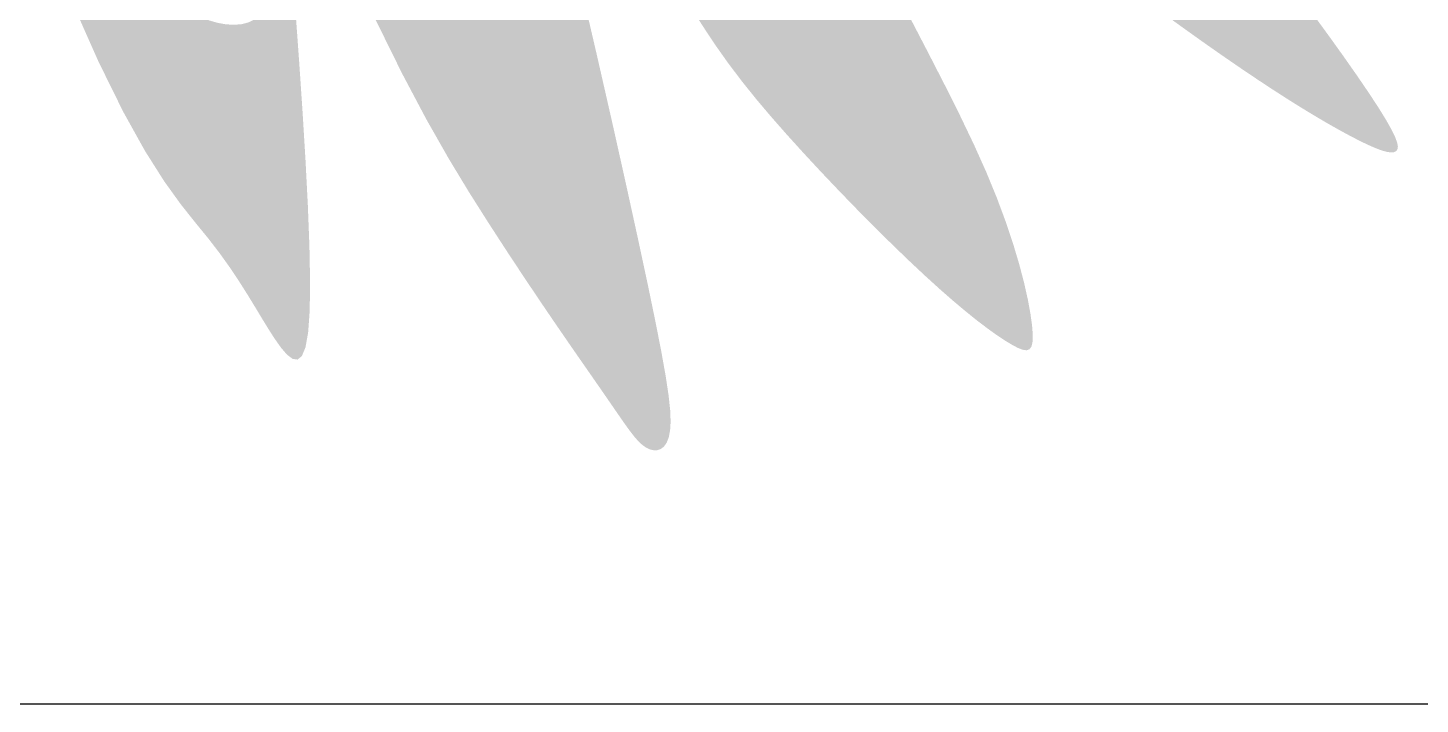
# Model space of a CAD drawing. Header units: millimetres. Extents: x -361 to 301, y -13 to 287.
# Drawn here: x -176.94 to -164.63, y 7.24 to 13.22 of the extents above; entities that cross this region are included whole.
import ezdxf

# ---------------------------------------------------------------- set-up
doc = ezdxf.new("R2010")
doc.units = ezdxf.units.MM
doc.layers.add('Images', color=7, linetype='Continuous')
doc.layers.add('magpiefill', color=3, linetype='Continuous')
picture_1 = doc.add_image_def('image8.jpg', size_in_pixel=(2874, 1453))

msp = doc.modelspace()

# ---------------------------------------------------------------- hatches: boundary and pattern name
at = {"layer": 'magpiefill'}
h = msp.add_hatch(color=253, dxfattribs=at)
h.dxf.hatch_style = 1
h.paths.add_polyline_path([(-166.155859217038, 14.11515802132715), (-166.3665144276454, 14.3835967386678), (-166.5870085214245, 14.65991880886356), (-166.8155428019519, 14.94249722388976), (-167.0502286401659, 15.22982183411018), (-167.2891774070041, 15.52038248988881), (-167.5305004734047, 15.81266904158936), (-167.6311891207437, 15.93446638069804), (-167.6429253307498, 15.74363834969467), (-167.5978416494274, 15.52576367242508), (-167.5131639803493, 15.29171870391339), (-167.4058518399188, 15.05671119227621), (-167.2928647445396, 14.83594888563012), (-167.1911622106152, 14.64463953209161), (-167.117703754549, 14.49799087977727), (-167.0894488927446, 14.41121067680369), (-167.1188397774974, 14.3950753662544), (-167.2002491046689, 14.44263617108089), (-167.3235322060123, 14.54251300920158), (-167.4785444132814, 14.6833257985347), (-167.6551410582293, 14.85369445699907), (-167.8431774726095, 15.04223890251284), (-168.0325089881751, 15.2375790529945), (-168.2129909366798, 15.42833482636261), (-168.3767270234847, 15.60547227031164), (-168.5248144483819, 15.76934195164098), (-168.6605987847718, 15.92264056692618), (-168.7874256060542, 16.06806481274276), (-168.9086404856297, 16.20831138566621), (-169.027588996898, 16.34607698227202), (-169.1476167132598, 16.48405829913587), (-169.2720692081147, 16.62495203283327), (-169.4034736489363, 16.77062789279145), (-169.5410835794902, 16.91964763984545), (-169.6833341376155, 17.06974604768171), (-169.8286604611516, 17.21865788998733), (-169.9754976879371, 17.36411794044857), (-170.1222809558112, 17.50386097275239), (-170.267445402613, 17.63562176058547), (-170.4094261661816, 17.75713507763456), (-170.5467842896016, 17.86689976322725), (-170.6785844369424, 17.96647091925522), (-170.8040171775185, 18.05816771325106), (-170.922273080645, 18.14430931274767), (-171.0325427156368, 18.22721488527746), (-171.1340166518085, 18.30920359837324), (-171.2258854584751, 18.3925946195675), (-171.3073397049514, 18.47970711639304), (-171.3780556165009, 18.57252766100365), (-171.4396520421805, 18.67171244403814), (-171.4942334869957, 18.77758506075671), (-171.5439044559515, 18.89046910641954), (-171.5907694540542, 19.01068817628668), (-171.6369329863087, 19.13856586561805), (-171.6844995577203, 19.2744257696739), (-171.7355736732951, 19.41859148371439), (-171.7919180781164, 19.57124278174769), (-171.8539284775852, 19.73198415277518), (-171.9216588171794, 19.90027626454673), (-171.9951630423783, 20.07557978481179), (-172.0744950986603, 20.25735538132023), (-172.1597089315048, 20.44506372182128), (-172.2508584863895, 20.63816547406493), (-172.3479977087942, 20.83612130580089), (-172.4507489176037, 21.03898554447346), (-172.5570079253325, 21.24918715630823), (-172.6642389179009, 21.46974876722545), (-172.7699060812297, 21.70369300314533), (-172.87147360124, 21.95404248998812), (-172.9664056638518, 22.22381985367414), (-173.0521664549866, 22.51604772012369), (-173.1262201605649, 22.83374871525714), (-173.5986180521512, 22.65668858281564), (-173.23456443114, 21.97874574676533), (-172.8986615538857, 21.32375199824578), (-172.5877204251875, 20.69111018204241), (-172.2985520498447, 20.08022314294013), (-172.0279674326566, 19.49049372572422), (-171.7727775784232, 18.92132477517944), (-171.5297934919433, 18.37211913609106), (-171.4461558840676, 18.1827144446419), (-171.0857821616136, 17.89211926897931), (-170.7808551128123, 17.61246120975855), (-170.5241629930902, 17.34411944432797), (-170.308494057873, 17.08747315003568), (-170.1266365625869, 16.84290150423019), (-169.9713787626584, 16.61078368425962), (-169.8355089135132, 16.3914988674723), (-169.7118152705777, 16.18542623121645), (-169.5939777678545, 15.99259860332645), (-169.4792430536536, 15.8116634135814), (-169.3657494548619, 15.64092174224617), (-169.2516352983654, 15.47867466958572), (-169.1350389110513, 15.32322327586519), (-169.0140986198058, 15.17286864134959), (-168.8869527515157, 15.02591184630385), (-168.7517396330678, 14.88065397099315), (-168.6071057307361, 14.73571520482688), (-168.4537300683471, 14.59099217379159), (-168.2927998091144, 14.44670061301868), (-168.1255021162518, 14.30305625763909), (-167.9530241529732, 14.16027484278385), (-167.7765530824927, 14.01857210358429), (-167.5972760680239, 13.87816377517143), (-167.4163802727803, 13.73926559267634), (-167.2350618486507, 13.60220116003524), (-167.0545529022205, 13.46772555640409), (-166.8760945287494, 13.33670172974379), (-166.7009278234979, 13.20999262801566), (-166.5302938817256, 13.08846119918058), (-166.3654337986925, 12.97297039119975), (-166.2075886696583, 12.864383152034), (-166.0579995898838, 12.76356242964461), (-165.917673824843, 12.67117341292973), (-165.7866833208708, 12.58709025453711), (-165.6648661945166, 12.51098934805192), (-165.5520605623303, 12.44254708705917), (-165.448104540861, 12.38143986514366), (-165.3528362466583, 12.32734407589075), (-165.2660937962718, 12.27993611288526), (-165.1877153062508, 12.23889236971225), (-165.1175298999931, 12.20395216270342), (-165.0553307282887, 12.17510649917678), (-165.0009019487754, 12.15240930919644), (-164.9540277190919, 12.1359145228272), (-164.9144921968755, 12.12567607013358), (-164.8820795397648, 12.12174788117998), (-164.8565739053982, 12.12418388603078), (-164.8377594514134, 12.13303801475064), (-164.8257530955012, 12.14875072656553), (-164.8220027955648, 12.17330859734754), (-164.8282892695591, 12.20908473213066), (-164.84639323544, 12.25845223594829), (-164.8780954111629, 12.32378421383429), (-164.9251765146828, 12.40745377082238), (-164.9894172639562, 12.51183401194642), (-165.0725983769377, 12.63929804223991), (-165.1759789463854, 12.79145489923655), (-165.2987315642653, 12.96685735046932), (-165.4395071973455, 13.16329409597101), (-165.5969568123948, 13.37855383577478), (-165.7697313761809, 13.61042526991354), (-165.9564818554728, 13.85669709841997)])
h = msp.add_hatch(color=255, dxfattribs=at)
h.dxf.hatch_style = 1
h.paths.add_polyline_path([(-173.3365104497012, 17.73420816241924), (-173.4800154645608, 18.24005347582435), (-173.6388220331533, 18.7976103509269), (-173.8121629929199, 19.40156068596126), (-173.9992711813011, 20.04658637916177), (-174.199379435737, 20.72736932876269), (-174.4117205936688, 21.43859143299808), (-174.6355274925371, 22.17493459010266), (-174.7586772025633, 22.14136504221504), (-175.080916804738, 22.33461136994015), (-175.2742599964731, 22.39902681251529), (-175.4509642851296, 22.16353913163932), (-175.410382841127, 21.96291743135961), (-175.365112227347, 21.7680906119247), (-175.3165623638171, 21.5764741243615), (-175.266143170565, 21.3854834196971), (-175.2152645676182, 21.1925339489583), (-175.1653364750046, 20.99504116317227), (-175.1177688127516, 20.79042051336621), (-175.0739715008872, 20.57608745056654), (-175.0349935630436, 20.35040505124044), (-175.0004404372753, 20.11552689361282), (-174.9695566652406, 19.87455418134819), (-174.9415867885985, 19.63058811811127), (-174.9157753490078, 19.3867299075667), (-174.8913668881279, 19.14608075337948), (-174.8676059476173, 18.91174185921383), (-174.843737069135, 18.68681442873441), (-174.8192116469077, 18.47351425019334), (-174.7943084854356, 18.27051545019107), (-174.7695132417863, 18.07560673991544), (-174.7453115730277, 17.88657683055406), (-174.7221891362272, 17.70121443329491), (-174.7006315884532, 17.51730825932557), (-174.6811245867732, 17.3326470198341), (-174.6641537882551, 17.14501942600787), (-174.6498900739788, 16.95297825281674), (-174.6372452210729, 16.75813253035793), (-174.6248162306775, 16.56285535250979), (-174.6112001039338, 16.36951981315153), (-174.5949938419819, 16.1804990061618), (-174.5747944459627, 15.99816602541968), (-174.5491989170168, 15.82489396480384), (-174.5168042562846, 15.66305591819315), (-174.4764772728962, 15.51426990402884), (-174.4281640079404, 15.37713363900086), (-174.3720803104953, 15.24948976436132), (-174.3084420296391, 15.12918092136274), (-174.2374650144504, 15.01404975125721), (-174.1593651140068, 14.90193889529705), (-174.074358177387, 14.79069099473458), (-173.9826600536687, 14.67814869082189), (-173.8846934433794, 14.56268497491467), (-173.7817084528411, 14.44479423878259), (-173.6751620398239, 14.32550122429805), (-173.5665111620996, 14.20583067333437), (-173.4572127774387, 14.08680732776356), (-173.3487238436118, 13.96945592945944), (-173.2425013183897, 13.85480122029399), (-173.1400021595434, 13.74386794214018), (-173.0425034506117, 13.63782466215087), (-172.9505627782063, 13.53841524859854), (-172.8645578547068, 13.44752739503482), (-172.7848663924934, 13.36704879501207), (-172.7118661039453, 13.29886714208234), (-172.6459347014427, 13.24487012979799), (-172.5874498973653, 13.20694545171086), (-172.5367894040922, 13.18698080137313), (-172.4942230173008, 13.18652229047349), (-172.459588865853, 13.20574970324537), (-172.4326171619084, 13.24450124205875), (-172.4130381176267, 13.30261510928364), (-172.4005819451667, 13.37992950728995), (-172.3949788566883, 13.47628263844768), (-172.3959590643503, 13.59151270512662), (-172.4032527803126, 13.72545790969699), (-172.4165542374104, 13.87747104614542), (-172.4354137511831, 14.04496327492705), (-172.4593456578472, 14.22486034811367), (-172.4878642936181, 14.41408801777708), (-172.5204839947118, 14.60957203598915), (-172.5567190973444, 14.80823815482177), (-172.5960839377317, 15.00701212634675), (-172.6380928520889, 15.20281970263603), (-172.6826469011939, 15.39452376892431), (-172.7311940440685, 15.58873574309781), (-172.7855689642957, 15.79400417620556), (-172.8476063454588, 16.01887761929674), (-172.919140871141, 16.27190462342041), (-173.0020072249255, 16.56163373962556), (-173.0980400903953, 16.89661351896142), (-173.2090741511342, 17.28539251247717)])
h = msp.add_hatch(color=253, dxfattribs=at)
h.dxf.hatch_style = 1
h.paths.add_polyline_path([(-171.767916504189, 12.38490992556158), (-171.9061333807065, 12.99180723891716), (-172.0599180344947, 13.65325883011563), (-172.2282721853954, 14.36184877056034), (-172.4101975532498, 15.1101611316544), (-172.6046958578991, 15.89077998480132), (-172.8107688191845, 16.69628940140433), (-173.0266755779716, 17.51751398683633), (-173.2477049592225, 18.33824048234884), (-173.4684032089235, 19.14049616316314), (-173.6833165730609, 19.90630830450053), (-173.8869912976207, 20.61770418158208), (-174.0739736285893, 21.25671106962909), (-174.2388098119531, 21.80535624386266), (-174.3760460936981, 22.24566697950425), (-174.6355274925371, 22.17493459010266), (-174.4117205936688, 21.43859143299797), (-174.199379435737, 20.7273693287625), (-173.9992711813011, 20.04658637916177), (-173.8121629929199, 19.40156068596137), (-173.6388220331533, 18.79761035092699), (-173.4800154645608, 18.24005347582445), (-173.3365104497012, 17.73420816241924), (-173.2090741511342, 17.28539251247717), (-173.0980400903953, 16.89661351896151), (-173.0020072249255, 16.56163373962556), (-172.919140871141, 16.27190462342041), (-172.8476063454588, 16.01887761929674), (-172.7855689642957, 15.79400417620556), (-172.7311940440685, 15.58873574309781), (-172.6826469011939, 15.39452376892431), (-172.6380928520889, 15.20281970263603), (-172.5960839377317, 15.00701212634675), (-172.5567190973444, 14.80823815482177), (-172.5204839947118, 14.60957203598915), (-172.4878642936181, 14.41408801777708), (-172.4593456578472, 14.22486034811367), (-172.4354137511831, 14.04496327492705), (-172.4165542374104, 13.87747104614542), (-172.4032527803126, 13.72545790969699), (-172.3959590643503, 13.59151270512662), (-172.3949788566883, 13.47628263844768), (-172.4005819451667, 13.37992950728995), (-172.4130381176267, 13.30261510928364), (-172.4326171619084, 13.24450124205875), (-172.459588865853, 13.20574970324537), (-172.4942230173008, 13.18652229047349), (-172.5367894040922, 13.18698080137313), (-172.5874498973653, 13.20694545171086), (-172.6459347014427, 13.24487012979799), (-172.7118661039453, 13.29886714208234), (-172.7848663924934, 13.36704879501207), (-172.8645578547068, 13.44752739503482), (-172.9505627782063, 13.53841524859854), (-173.0425034506117, 13.63782466215106), (-173.1400021595434, 13.74386794214027), (-173.2425013183897, 13.85480122029389), (-173.3487238436115, 13.96945592945935), (-173.4572127774387, 14.08680732776375), (-173.5665111620996, 14.20583067333418), (-173.6751620398239, 14.32550122429815), (-173.7817084528411, 14.44479423878259), (-173.8846934433794, 14.56268497491467), (-173.9826600536687, 14.67814869082189), (-174.074358177387, 14.79069099473458), (-174.1593651140068, 14.90193889529705), (-174.2374650144504, 15.01404975125721), (-174.3084420296391, 15.12918092136274), (-174.3720803104953, 15.24948976436132), (-174.4281640079404, 15.37713363900086), (-174.4764772728962, 15.51426990402884), (-174.5168042562846, 15.66305591819315), (-174.5491989170168, 15.82489396480384), (-174.5747944459627, 15.99816602541968), (-174.5949938419819, 16.1804990061618), (-174.6112001039338, 16.36951981315153), (-174.6248162306775, 16.5628553525097), (-174.6372452210729, 16.75813253035772), (-174.6498900739788, 16.95297825281674), (-174.6641537882551, 17.14501942600787), (-174.6811245867732, 17.3326470198341), (-174.7006315884532, 17.51730825932557), (-174.7221891362272, 17.70121443329491), (-174.7453115730277, 17.88657683055406), (-174.7695132417863, 18.07560673991544), (-174.7943084854356, 18.27051545019098), (-174.8192116469077, 18.47351425019334), (-174.843737069135, 18.68681442873441), (-174.8676059476173, 18.91174185921383), (-174.8913668881279, 19.14608075337948), (-174.9157753490078, 19.3867299075669), (-174.9415867885985, 19.63058811811127), (-174.9695566652406, 19.87455418134819), (-175.0004404372753, 20.11552689361282), (-175.0349935630436, 20.35040505124044), (-175.0739715008872, 20.57608745056654), (-175.1177688127516, 20.79042051336621), (-175.1653364750046, 20.99504116317227), (-175.2152645676182, 21.1925339489583), (-175.266143170565, 21.3854834196971), (-175.3165623638171, 21.5764741243615), (-175.365112227347, 21.7680906119247), (-175.410382841127, 21.96291743135961), (-175.4509642851296, 22.16353913163932), (-175.4676031882082, 22.14136504221504), (-175.7898427903829, 21.88370327191441), (-175.7102877356291, 21.75621284068631), (-175.6352796953594, 21.5945188421969), (-175.5644157807364, 21.40039473146923), (-175.4972931029236, 21.17561396352588), (-175.4335087730839, 20.92194999338997), (-175.3726599023804, 20.64117627608417), (-175.3143436019767, 20.33506626663152), (-175.2581569830354, 20.0053934200549), (-175.2037732968917, 19.65427833047968), (-175.1511703555689, 19.2852301484408), (-175.1004021112619, 18.90210516357601), (-175.051522516166, 18.50875966552274), (-175.0045855224758, 18.10904994391883), (-174.9596450823868, 17.70683228840154), (-174.9167551480939, 17.30596298860868), (-174.8759696717923, 16.91029833417773), (-174.837279652494, 16.52249458095272), (-174.8004242764814, 16.14040784960327), (-174.765079776853, 15.76069422700611), (-174.7309223867078, 15.38000980003709), (-174.7236995055908, 15.29648727111056), (-174.4055222365171, 14.51892910866851), (-174.118508869883, 13.8557631832343), (-173.8593174698964, 13.29308248021401), (-173.6246061007649, 12.81697998501392), (-173.411032826696, 12.41354868303991), (-173.2152557118977, 12.06888155969829), (-173.0339328205773, 11.76907160039534), (-172.8637222169427, 11.50021179053675), (-172.7019558710721, 11.25073542432394), (-172.5486613765245, 11.01843703113721), (-172.4045402327293, 10.80345144915172), (-172.2702939391172, 10.60591351654275), (-172.1466239951172, 10.42595807148561), (-172.034231900159, 10.26371995215555), (-171.9338191536725, 10.11933399672736), (-171.8460872550875, 9.992935043376866), (-171.7713150089036, 9.884392753987902), (-171.7080904399, 9.792516085279894), (-171.6545788779265, 9.715848817681435), (-171.6089456528325, 9.652934731620922), (-171.5693560944671, 9.602317607526375), (-171.5339755326801, 9.562541225826672), (-171.500969297321, 9.53214936694991), (-171.4685027182387, 9.509685811324607), (-171.4352267722765, 9.49412581212029), (-171.4017350242502, 9.486170513470556), (-171.3691066859694, 9.486952532250628), (-171.3384209692435, 9.49760448533514), (-171.3107570858821, 9.51925898959931), (-171.2871942476947, 9.553048661917964), (-171.2688116664904, 9.60010611916604), (-171.256688554079, 9.661563978218476), (-171.251958085659, 9.739642524907586), (-171.2559692899842, 9.840912720895163), (-171.2701251591979, 9.973033196800499), (-171.2958286854432, 10.14366258324283), (-171.334482860863, 10.3604595108413), (-171.3874906776009, 10.63108261021533), (-171.4562551277994, 10.96319051198387), (-171.542179203602, 11.36444184676625), (-171.6462656851013, 11.83998281864578)])
h = msp.add_hatch(color=253, dxfattribs=at)
h.dxf.hatch_style = 1
h.paths.add_polyline_path([(-168.8232912696934, 12.70860395147137), (-168.9681588641255, 12.99138019558803), (-169.1233869993895, 13.29055238403526), (-169.2878964569597, 13.6070913286213), (-169.46060801831, 13.94196784115478), (-169.6404424649154, 14.29615273344349), (-169.8300835085284, 14.67764039366907), (-169.7872665226368, 14.31246912427129), (-169.765461722742, 14.03156353446872), (-169.76319803404, 13.82598193165035), (-169.778981343034, 13.68658613414363), (-169.8113175362263, 13.60423796027606), (-169.8587125001191, 13.5697992283749), (-169.9196721212152, 13.57413175676763), (-169.9927022860168, 13.60809736378173), (-170.0762835953774, 13.66375280084461), (-170.1687955075525, 13.73793455178467), (-170.2685921951493, 13.82867403353056), (-170.374027830774, 13.93400266301074), (-170.4834565870336, 14.05195185715393), (-170.5952326365348, 14.18055303288868), (-170.7077101518836, 14.31783760714326), (-170.8192433056876, 14.46183699684659), (-170.9285640030818, 14.61067700025821), (-171.0359150793162, 14.76286094096253), (-171.1419171021699, 14.91698652387475), (-171.2471906394221, 15.07165145391039), (-171.3523562588515, 15.2254534359853), (-171.4580345282369, 15.37699017501441), (-171.5648460153574, 15.52485937591351), (-171.6734112879921, 15.66765874359781), (-171.7849620521565, 15.80579854842749), (-171.9031745668146, 15.94693932254199), (-172.0323362291664, 16.10055416352508), (-172.1767344364131, 16.27611616896086), (-172.340656585755, 16.48309843643302), (-172.5283900743926, 16.73097406352581), (-172.7442222995262, 17.02921614782304), (-172.992440658357, 17.38729778690857), (-172.8107688191845, 16.69628940140433), (-172.6046958578991, 15.89077998480141), (-172.5821108339128, 15.80013500178069), (-172.3398218127175, 15.50726370767255), (-172.1247237795622, 15.21638744543604), (-171.933425653878, 14.93002577997121), (-171.7625363550964, 14.65069827617765), (-171.6086648026489, 14.38092449895533), (-171.4684199159669, 14.12322401320421), (-171.338410614482, 13.88011638382377), (-171.2152458176253, 13.65412117571379), (-171.0958388156824, 13.44681217005006), (-170.9783203823544, 13.25598001310921), (-170.8611256621969, 13.07846956744423), (-170.7426897997652, 12.91112569560728), (-170.6214479396146, 12.75079326015108), (-170.4958352263005, 12.59431712362816), (-170.3642868043785, 12.43854214859127), (-170.2252378184036, 12.28031319759273), (-170.0777979228305, 12.11741448238069), (-169.923774811713, 11.95138761148577), (-169.7656506890032, 11.78471354263408), (-169.6059077586533, 11.61987323355173), (-169.4470282246166, 11.45934764196478), (-169.2914942908451, 11.30561772559962), (-169.1417881612917, 11.1611644421821), (-169.0003920399088, 11.02846874943832), (-168.8693384562633, 10.90949024519446), (-168.748861242379, 10.80410308767535), (-168.638744555894, 10.71166007520611), (-168.5387725544466, 10.63151400611183), (-168.4487293956745, 10.5630176787172), (-168.3683992372163, 10.50552389134731), (-168.2975662367094, 10.45838544232697), (-168.2360145517928, 10.42095512998126), (-168.1835373332561, 10.39297227869797), (-168.1399637044966, 10.37572231711679), (-168.1051317820641, 10.37087719994071), (-168.0788796825081, 10.3801088818723), (-168.0610455223781, 10.40508931761435), (-168.0514674182237, 10.44749046186944), (-168.049983486594, 10.50898426934047), (-168.0564318440389, 10.59124269473009), (-168.0708214837102, 10.6954522862172), (-168.0938449051692, 10.82085796588507), (-168.1263654845804, 10.9662192492933), (-168.1692465981068, 11.13029565200145), (-168.2233516219128, 11.31184668956882), (-168.2895439321624, 11.50963187755508), (-168.368686905019, 11.7224107315197), (-168.4616439166471, 11.94894276702219), (-168.5689545774284, 12.18835604899684), (-168.6898634346192, 12.44125283987718)])
h = msp.add_hatch(color=253, dxfattribs=at)
h.dxf.hatch_style = 1
h.paths.add_polyline_path([(-174.5350787528773, 12.90702626209066), (-174.56689803099, 13.34733477161053), (-174.5996885829403, 13.78068578596878), (-174.6062752137263, 13.86502089307994), (-174.6678113684004, 13.68626765046698), (-174.7296719566875, 13.54522872137176), (-174.7919956405868, 13.43762585230412), (-174.8549210820966, 13.35918078977375), (-174.9185869432156, 13.30561528029036), (-174.9831318859426, 13.27265107036372), (-175.0486945722761, 13.25600990650358), (-175.1154136642149, 13.2514135352195), (-175.183526125453, 13.25536416218856), (-175.2536621264638, 13.26748582975521), (-175.3265501394172, 13.2881830394311), (-175.4029186364814, 13.31786029272809), (-175.4834960898263, 13.35692209115787), (-175.5690109716203, 13.4057729362321), (-175.6601917540335, 13.46481732946254), (-175.7577669092338, 13.53445977236079), (-175.8623238305494, 13.6157706112142), (-175.9738855959422, 13.71248357141138), (-176.0923342045338, 13.82899822311678), (-176.2175516554437, 13.96971413649468), (-176.3494199477934, 14.13903088170956), (-176.4878210807033, 14.34134802892578), (-176.6326370532946, 14.58106514830756), (-176.7837498646874, 14.86258181001925), (-176.791229925892, 14.74344517825848), (-176.8120994421363, 14.48893505460099), (-176.8345068310113, 14.26907754068807), (-176.8437618087158, 14.19048554462308), (-176.5604077886667, 13.48890811011068), (-176.3104244684516, 12.92490481877724), (-176.0907713594835, 12.47940778838192), (-175.8984079731759, 12.13334913668324), (-175.7302938209422, 11.86766098144027), (-175.5833884141957, 11.66327544041186), (-175.4546512643494, 11.50112463135714), (-175.3410418828173, 11.36214067203448), (-175.2397926982051, 11.23052804593583), (-175.1492278078937, 11.10358069948417), (-175.0679442264557, 10.98186494483527), (-174.9945389684642, 10.86594709414486), (-174.9276090484929, 10.75639345956871), (-174.8657514811148, 10.65377035326248), (-174.8075632809032, 10.558644087382), (-174.751641462431, 10.47158097408315), (-174.697023722625, 10.39429342274358), (-174.6445104878247, 10.33307823162937), (-174.5953428667221, 10.29537829622865), (-174.5507619680102, 10.2886365120295), (-174.5120089003815, 10.32029577452012), (-174.4803247725289, 10.39779897918842), (-174.4569506931446, 10.5285890215227), (-174.4431277709214, 10.72010879701105), (-174.4396564299598, 10.97677190608858), (-174.4455743559926, 11.29087476897922), (-174.45947855016, 11.65168451085374), (-174.4799660136031, 12.04846825688334), (-174.5056337474618, 12.47049313223861)])

# ---------------------------------------------------------------- pictures from other files: only their frames are drawn
at = {"layer": 'Images'}
image = msp.add_image(picture_1, insert=(-359.4041873998683, 7.239417721416345), size_in_units=(202.16233583493602, 102.20663673213711), dxfattribs=dict(at, brightness=97))
image.dxf.flags = 7

doc.saveas('drawing.dxf')
